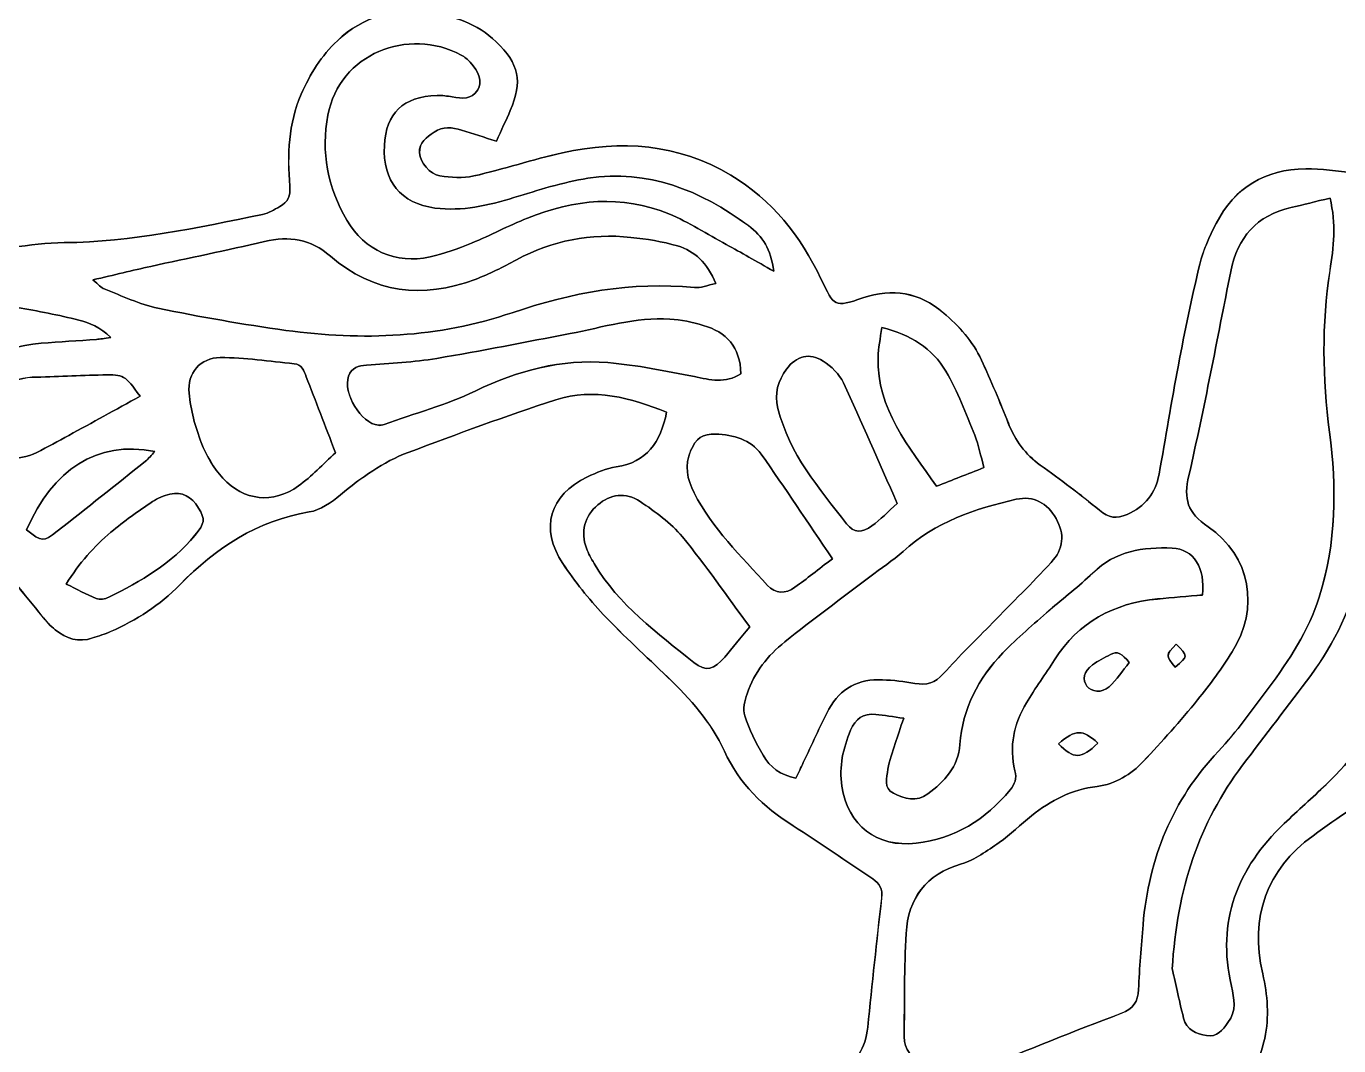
# Model space of a CAD drawing. Extents: x 0 to 300, y 0 to 232.
# Drawn here: x 101.83 to 148.93, y 113.09 to 149.69 of the extents above; entities that cross this region are included whole.
import ezdxf

# ---------------------------------------------------------------- set-up
doc = ezdxf.new("R2010")
doc.units = 0
doc.layers.get('0').update_dxf_attribs({"linetype": 'CONTINUOUS'})

msp = doc.modelspace()

# ---------------------------------------------------------------- linework, layer by layer
at = {"color": 7}
for points in [[(118.700446, 145.562504)], [(118.700446, 145.562504)], [(148.620845, 143.520506)], [(148.620845, 143.520506)], [(128.660319, 140.896715)], [(128.660319, 140.896715)], [(126.579402, 140.455291)], [(126.579402, 140.455291)], [(127.472982, 137.213936)], [(127.472982, 137.213936)], [(105.915459, 136.40721)], [(105.915459, 136.40721)], [(106.445025, 134.419156)], [(106.445025, 134.419156)], [(112.931026, 134.376659)], [(112.931026, 134.376659)], [(136.199872, 133.844661)], [(136.199872, 133.844661)], [(133.087725, 132.561884)], [(133.087725, 132.561884)], [(130.758408, 130.576262)], [(130.758408, 130.576262)], [(103.262479, 129.6668)], [(103.262479, 129.6668)], [(127.792495, 128.129614)], [(127.792495, 128.129614)], [(143.096677, 127.509187)], [(143.096677, 127.509187)], [(141.410107, 126.848124)], [(141.410107, 126.848124)], [(133.3211, 124.845619)], [(133.3211, 124.845619)], [(138.869594, 123.932722)], [(138.869594, 123.932722)], [(129.453023, 122.702601)], [(129.453023, 122.702601)], [(142.95688, 115.849295)], [(142.95688, 115.849295)]]:
    msp.add_lwpolyline(points, close=True, dxfattribs=at)
for points in [[(116.283703, 150.187798), (115.027826, 150.368804), (113.923479, 150.040991), (112.996417, 149.17145)], [(112.996846, 149.171164), (113.923908, 150.040705), (115.028256, 150.368518), (116.284132, 150.187512)], [(118.693006, 149.135821), (118.019208, 149.78558), (117.18272, 150.058161), (116.283703, 150.187798)], [(116.284132, 150.187512), (117.183293, 150.057875), (118.019637, 149.785294), (118.693435, 149.135535)], [(117.442423, 148.65419), (115.52949, 149.681413), (113.074686, 148.698976), (112.653723, 146.499582)], [(112.653866, 146.499582), (113.074829, 148.698976), (115.529776, 149.681413), (117.442567, 148.65419)], [(112.996417, 149.17145), (112.421206, 148.632011), (112.012549, 147.973237), (111.699188, 147.251505)], [(111.699617, 147.251219), (112.012978, 147.972951), (112.421779, 148.631725), (112.996846, 149.171164)], [(119.200536, 146.670714), (119.649401, 147.711245), (119.514899, 148.343261), (118.693006, 149.135821)], [(118.693435, 149.135535), (119.515328, 148.342975), (119.64983, 147.710958), (119.200966, 146.670428)], [(117.760363, 148.397777), (117.6675, 148.496078), (117.560614, 148.590659), (117.442423, 148.65419)], [(117.442567, 148.65419), (117.560757, 148.590802), (117.667643, 148.496221), (117.760506, 148.397777)], [(118.034232, 147.408758), (118.195492, 147.6749), (118.083454, 148.055942), (117.760363, 148.397777)], [(117.760506, 148.397777), (118.083597, 148.055942), (118.195778, 147.6749), (118.034375, 147.408758)], [(111.699188, 147.251505), (111.238161, 146.190084), (111.190656, 145.075435), (111.288957, 143.948909)], [(111.289386, 143.948623), (111.191085, 145.075149), (111.23859, 146.189655), (111.699617, 147.251219)], [(114.681985, 145.40382), (114.742797, 146.582143), (115.344049, 147.159786), (116.573598, 147.206862)], [(116.573741, 147.206862), (115.344192, 147.159786), (114.74294, 146.582143), (114.682128, 145.40382)], [(116.573598, 147.206862), (116.753888, 147.21373), (116.937755, 147.182537), (117.117043, 147.15163)], [(117.117186, 147.15163), (116.937898, 147.182394), (116.754031, 147.21373), (116.573741, 147.206862)], [(117.117043, 147.15163), (117.466605, 147.091248), (117.814593, 147.046318), (118.034232, 147.408758)], [(118.034375, 147.408758), (117.814736, 147.046318), (117.466748, 147.091248), (117.117186, 147.15163)], [(112.653723, 146.499582), (112.401746, 145.183466), (112.649001, 143.896253), (113.337823, 142.726515)], [(113.337966, 142.726515), (112.649144, 143.896253), (112.40189, 145.183466), (112.653866, 146.499582)], [(118.700446, 145.562504), (118.883312, 145.966868), (119.047719, 146.316287), (119.200536, 146.670714)], [(119.200966, 146.670428), (119.047719, 146.316287), (118.883312, 145.966868), (118.700446, 145.562504)], [(116.465138, 145.890317), (116.778928, 146.109669), (117.1169, 146.065026), (117.453727, 145.961574)], [(117.454157, 145.961288), (117.117329, 146.06474), (116.7795, 146.109383), (116.465567, 145.89003)], [(115.941868, 145.143258), (115.923123, 145.52201), (116.200856, 145.705448), (116.465138, 145.890317)], [(116.465567, 145.89003), (116.201285, 145.705162), (115.923553, 145.521724), (115.942297, 145.142972)], [(117.453727, 145.961574), (117.864102, 145.835228), (118.271614, 145.700297), (118.700446, 145.562504)], [(118.700446, 145.562504), (118.271614, 145.700154), (117.864245, 145.835228), (117.454157, 145.961288)], [(127.110399, 144.344402), (125.215494, 145.476365), (123.175786, 145.614874), (121.073691, 145.145547)], [(121.074121, 145.145261), (123.176358, 145.614587), (125.215924, 145.476079), (127.110828, 144.344116)], [(116.497189, 143.164648), (115.271504, 143.325192), (114.616451, 144.134922), (114.681985, 145.40382)], [(114.682128, 145.40382), (114.616594, 144.134922), (115.271504, 143.325192), (116.497332, 143.164648)], [(116.670611, 144.318789), (116.307742, 144.371302), (115.958037, 144.819022), (115.941868, 145.143258)], [(115.942297, 145.142972), (115.958466, 144.818736), (116.308171, 144.371016), (116.67104, 144.318503)], [(121.073691, 145.145547), (120.003685, 144.906735), (118.958433, 144.557459), (117.889285, 144.314783)], [(117.889714, 144.314497), (118.959005, 144.557173), (120.004114, 144.906449), (121.074121, 145.145261)], [(117.889285, 144.314783), (117.501805, 144.226927), (117.070397, 144.261125), (116.670611, 144.318789)], [(116.67104, 144.318503), (117.070826, 144.260696), (117.502091, 144.226498), (117.889714, 144.314497)], [(121.980292, 144.230934), (121.082706, 144.093427), (120.205438, 143.801386), (119.331175, 143.538678)], [(119.331318, 143.538678), (120.205581, 143.801386), (121.082849, 144.093427), (121.980435, 144.230934)], [(127.74356, 142.533919), (126.021791, 143.803818), (124.148636, 144.563039), (121.980292, 144.230934)], [(121.980435, 144.230934), (124.148779, 144.562896), (126.021934, 143.803675), (127.743703, 142.533919)], [(130.351038, 140.620557), (129.619719, 142.164039), (128.594642, 143.457977), (127.110399, 144.344402)], [(127.110828, 144.344116), (128.595215, 143.457547), (129.620292, 142.163753), (130.351467, 140.620271)], [(147.746582, 144.570766), (146.291099, 144.563469), (145.201776, 143.896396), (144.527692, 142.606465)], [(144.528121, 142.606178), (145.202205, 143.89611), (146.291528, 144.563182), (147.747012, 144.57048)], [(149.45347, 144.419952), (148.887274, 144.494501), (148.315497, 144.573628), (147.746582, 144.570766)], [(147.747012, 144.57048), (148.315926, 144.573342), (148.887703, 144.494071), (149.453899, 144.419666)], [(111.288957, 143.948909), (111.319148, 143.603639), (111.221277, 143.370837), (110.929236, 143.216016)], [(110.929665, 143.21573), (111.221706, 143.37055), (111.319578, 143.603353), (111.289386, 143.948623)], [(110.929236, 143.216016), (110.730058, 143.110418), (110.528878, 142.982212), (110.313245, 142.937711)], [(110.313674, 142.937425), (110.529164, 142.982069), (110.730488, 143.110132), (110.929665, 143.21573)], [(119.331175, 143.538678), (118.403111, 143.259658), (117.474904, 143.036728), (116.497189, 143.164648)], [(116.497332, 143.164648), (117.475047, 143.036585), (118.403254, 143.259658), (119.331318, 143.538678)], [(119.816384, 142.803639), (121.48707, 143.476864), (123.193529, 143.655294), (124.894836, 142.950303)], [(124.894979, 142.950303), (123.193672, 143.655294), (121.487356, 143.476864), (119.816527, 142.803639)], [(147.218877, 143.183106), (147.662876, 143.283267), (148.104157, 143.395734), (148.620845, 143.520506)], [(148.620845, 143.520506), (148.104157, 143.395734), (147.662876, 143.283267), (147.21902, 143.183249)], [(148.620845, 143.520506), (148.843775, 142.590725), (148.74805, 141.751089), (148.618413, 140.919895)], [(148.618556, 140.920038), (148.74805, 141.750946), (148.843775, 142.590725), (148.620845, 143.520506)], [(110.313245, 142.937711), (107.961893, 142.451358), (105.620127, 141.948836), (103.193224, 141.92122)], [(103.193654, 141.920934), (105.620556, 141.948693), (107.962465, 142.451072), (110.313674, 142.937425)], [(113.337823, 142.726515), (113.982145, 141.632613), (115.083201, 141.139391), (116.321621, 141.410398)], [(116.321764, 141.410398), (115.083344, 141.139391), (113.982288, 141.632613), (113.337966, 142.726515)], [(117.813735, 141.904765), (118.490251, 142.18264), (119.13815, 142.530485), (119.816384, 142.803639)], [(119.816527, 142.803639), (119.138293, 142.530485), (118.490394, 142.18264), (117.813878, 141.904765)], [(124.894836, 142.950303), (125.609127, 142.654399), (126.269761, 142.228285), (126.951286, 141.854827)], [(126.951429, 141.854827), (126.269904, 142.228285), (125.60927, 142.654399), (124.894979, 142.950303)], [(145.059118, 140.888416), (145.304226, 142.099793), (145.980743, 142.903943), (147.218877, 143.183106)], [(147.21902, 143.183249), (145.981029, 142.904086), (145.304369, 142.099936), (145.059261, 140.888559)], [(123.528496, 142.110524), (122.082742, 142.262912), (120.710393, 142.005641), (119.422608, 141.308806)], [(119.422608, 141.308806), (120.710393, 142.005641), (122.082599, 142.262912), (123.528496, 142.110524)], [(128.660319, 140.896715), (128.552289, 141.688846), (128.261678, 142.151876), (127.74356, 142.533919)], [(127.743703, 142.533919), (128.261678, 142.151876), (128.552289, 141.688846), (128.660319, 140.896715)], [(144.527692, 142.606465), (144.286018, 142.143864), (144.069097, 141.651214), (143.946185, 141.146545)], [(143.946615, 141.146259), (144.069527, 141.650785), (144.286447, 142.143434), (144.528121, 142.606178)], [(103.193224, 141.92122), (101.945361, 141.906911), (100.699786, 141.621166), (99.455214, 141.443308)], [(99.455643, 141.443022), (100.700216, 141.62088), (101.94579, 141.906768), (103.193654, 141.920934)], [(110.380353, 141.960855), (109.024029, 141.643631), (107.657975, 141.368331), (106.297359, 141.06842)], [(106.297359, 141.06842), (107.657832, 141.368331), (109.024029, 141.643631), (110.380353, 141.960855)], [(112.744154, 141.440733), (112.035443, 142.053575), (111.264203, 142.167759), (110.380353, 141.960855)], [(110.380353, 141.960855), (111.264203, 142.167616), (112.035443, 142.053432), (112.744154, 141.440733)], [(116.321621, 141.410398), (116.831155, 141.52172), (117.329814, 141.705873), (117.813735, 141.904765)], [(117.813878, 141.904765), (117.329957, 141.705873), (116.831155, 141.52172), (116.321764, 141.410398)], [(125.203761, 141.8026), (124.661317, 141.961284), (124.092116, 142.051143), (123.528496, 142.110524)], [(123.528496, 142.110524), (124.09226, 142.051143), (124.661317, 141.961284), (125.203761, 141.8026)], [(126.579402, 140.455291), (126.266756, 141.200919), (125.819179, 141.622454), (125.203761, 141.8026)], [(125.203761, 141.8026), (125.819036, 141.622454), (126.266756, 141.200919), (126.579402, 140.455291)], [(126.951286, 141.854827), (127.488578, 141.560497), (128.020147, 141.25615), (128.660319, 140.896715)], [(128.660319, 140.896715), (128.020147, 141.25615), (127.488578, 141.560497), (126.951429, 141.854827)], [(117.939365, 140.6031), (116.055336, 139.896392), (114.29522, 140.09929), (112.744154, 141.440733)], [(112.744154, 141.440733), (114.29522, 140.09929), (116.055336, 139.896392), (117.939365, 140.6031)], [(106.297359, 141.06842), (105.642592, 140.924188), (104.991116, 140.764503), (104.218731, 140.583783)], [(104.218731, 140.583783), (104.991116, 140.764503), (105.642592, 140.924188), (106.297359, 141.06842)], [(119.422608, 141.308806), (118.941405, 141.048531), (118.45033, 140.794837), (117.939365, 140.6031)], [(117.939365, 140.6031), (118.45033, 140.794837), (118.941405, 141.048531), (119.422608, 141.308806)], [(143.946185, 141.146545), (143.654288, 139.947761), (143.407462, 138.7371), (143.175661, 137.524865)], [(143.17609, 137.524578), (143.407891, 138.736813), (143.654717, 139.947474), (143.946615, 141.146259)], [(143.554126, 133.566929), (144.114456, 135.993831), (144.564895, 138.446203), (145.059118, 140.888416)], [(145.059261, 140.888559), (144.565181, 138.446346), (144.114599, 135.993974), (143.55427, 133.567072)], [(148.618413, 140.919895), (148.316642, 138.982923), (148.347406, 137.06255), (148.601099, 135.112986)], [(148.601242, 135.113129), (148.347692, 137.062693), (148.316785, 138.983067), (148.618556, 140.920038)], [(104.218731, 140.583783), (104.430643, 140.413367), (104.518069, 140.302188), (104.63168, 140.258689)], [(104.63168, 140.258689), (104.518212, 140.302188), (104.430786, 140.413367), (104.218731, 140.583783)], [(119.270792, 139.40732), (121.391488, 140.125332), (123.552535, 140.536422), (125.805872, 140.30834)], [(125.805872, 140.30834), (123.552535, 140.536422), (121.391345, 140.125332), (119.270792, 139.40732)], [(125.805872, 140.30834), (126.029947, 140.28559), (126.267185, 140.392333), (126.579402, 140.455291)], [(126.579402, 140.455291), (126.267329, 140.392333), (126.029947, 140.28559), (125.805872, 140.30834)], [(131.857031, 139.937888), (130.829665, 139.592761), (130.830237, 139.608787), (130.351038, 140.620557)], [(130.351467, 140.620271), (130.83081, 139.608501), (130.830094, 139.592475), (131.857461, 139.937601)], [(104.63168, 140.258689), (105.268132, 140.014439), (105.894139, 139.705657), (106.554773, 139.569152)], [(106.554773, 139.569152), (105.894139, 139.705657), (105.268132, 140.014439), (104.63168, 140.258689)], [(134.741527, 139.404029), (133.877566, 140.139211), (132.925321, 140.296893), (131.857031, 139.937888)], [(131.857461, 139.937601), (132.92575, 140.296464), (133.877995, 140.138925), (134.741956, 139.403743)], [(101.505654, 139.594335), (102.247847, 139.464269), (102.990184, 139.325045), (103.720501, 139.141464)], [(103.72093, 139.141178), (102.990756, 139.324759), (102.248276, 139.46384), (101.506083, 139.594049)], [(106.554773, 139.569152), (108.074645, 139.255075), (109.60668, 138.985928), (111.144153, 138.77373)], [(111.144153, 138.77373), (109.60668, 138.985785), (108.074645, 139.254932), (106.554773, 139.569152)], [(103.720501, 139.141464), (104.098681, 139.046311), (104.476002, 138.889058), (104.869921, 138.515314)], [(104.87035, 138.515028), (104.476431, 138.888915), (104.098967, 139.046168), (103.72093, 139.141178)], [(111.144153, 138.77373), (113.893288, 138.394263), (116.615665, 138.508303), (119.270792, 139.40732)], [(119.270792, 139.40732), (116.615665, 138.508303), (113.893288, 138.394263), (111.144153, 138.77373)], [(124.9256, 139.177665), (123.698483, 139.259082), (122.53175, 138.881904), (121.345271, 138.656685)], [(121.345414, 138.656828), (122.531893, 138.881904), (123.698627, 139.259225), (124.925743, 139.177808)], [(126.127819, 138.95173), (125.737906, 139.066057), (125.330107, 139.150765), (124.9256, 139.177665)], [(124.925743, 139.177808), (125.33025, 139.150908), (125.738049, 139.0662), (126.127962, 138.951874)], [(136.109012, 137.707587), (135.798226, 138.382959), (135.307008, 138.92297), (134.741527, 139.404029)], [(134.741956, 139.403743), (135.307294, 138.922684), (135.798655, 138.382672), (136.109441, 137.707301)], [(104.869921, 138.515314), (104.606354, 138.481117), (104.480867, 138.458652), (104.354377, 138.449494)], [(104.354807, 138.449208), (104.481296, 138.458509), (104.606783, 138.480973), (104.87035, 138.515028)], [(121.345271, 138.656685), (119.753282, 138.354627), (118.164585, 138.031393), (116.5663, 137.766396)], [(116.566443, 137.766539), (118.164728, 138.031536), (119.753282, 138.354627), (121.345414, 138.656828)], [(127.472982, 137.213936), (127.458244, 138.185498), (126.951858, 138.70977), (126.127819, 138.95173)], [(126.127962, 138.951874), (126.951858, 138.70977), (127.458244, 138.185498), (127.472982, 137.213936)], [(132.397615, 137.806746), (132.4062, 138.140569), (132.481464, 138.472531), (132.535694, 138.876896)], [(132.535694, 138.876753), (132.481607, 138.472388), (132.4062, 138.140426), (132.397615, 137.806603)], [(132.535694, 138.876896), (133.563204, 138.624061), (134.349611, 138.130696), (134.836251, 137.302793)], [(134.836251, 137.30265), (134.349611, 138.130553), (133.563204, 138.623918), (132.535694, 138.876753)], [(102.368327, 138.309412), (100.726544, 138.183209), (99.572974, 137.410681), (99.023233, 135.810393)], [(99.023663, 135.810107), (99.573404, 137.410538), (100.726973, 138.182923), (102.368756, 138.309126)], [(104.354377, 138.449494), (103.692456, 138.401274), (103.029962, 138.360351), (102.368327, 138.309412)], [(102.368756, 138.309126), (103.030391, 138.359922), (103.692885, 138.400845), (104.354807, 138.449208)], [(108.793802, 137.794584), (108.073787, 137.792867), (107.601456, 137.240121), (107.67257, 136.520535)], [(107.67257, 136.520535), (107.601456, 137.240121), (108.073787, 137.79301), (108.793802, 137.794584)], [(111.441774, 137.576948), (110.559212, 137.657077), (109.676221, 137.79673), (108.793802, 137.794584)], [(108.793802, 137.794584), (109.676221, 137.79673), (110.559212, 137.657077), (111.441774, 137.576948)], [(111.876044, 137.106621), (111.793912, 137.317245), (111.725373, 137.551193), (111.441774, 137.576948)], [(111.441774, 137.576948), (111.725373, 137.551193), (111.793912, 137.317245), (111.876044, 137.106621)], [(116.5663, 137.766396), (115.735393, 137.628603), (114.887887, 137.584961), (114.046105, 137.522003)], [(114.046248, 137.522146), (114.88803, 137.585104), (115.735536, 137.628746), (116.566443, 137.766539)], [(117.942656, 136.595084), (119.463388, 137.32998), (121.02962, 137.75037), (122.7046, 137.613579)], [(122.704743, 137.613722), (121.029764, 137.750513), (119.463531, 137.330123), (117.9428, 136.595227)], [(122.7046, 137.613579), (123.745416, 137.528585), (124.777934, 137.310949), (125.806015, 137.111199)], [(125.806158, 137.111342), (124.778077, 137.311092), (123.745559, 137.528728), (122.704743, 137.613722)], [(130.429879, 137.671672), (129.94281, 137.985033), (129.455598, 137.848242), (129.115909, 137.384353)], [(129.115909, 137.384353), (129.455598, 137.848242), (129.94281, 137.985033), (130.429879, 137.671672)], [(131.154902, 136.888842), (131.009239, 137.198339), (130.721777, 137.483799), (130.429879, 137.671672)], [(130.429879, 137.671672), (130.72192, 137.483799), (131.009239, 137.198196), (131.154902, 136.888842)], [(134.495417, 133.178017), (133.513838, 134.607602), (132.349108, 135.922001), (132.397615, 137.806746)], [(132.397615, 137.806603), (132.349108, 135.921858), (133.513838, 134.607602), (134.495417, 133.177874)], [(137.074421, 135.437651), (136.775226, 136.203168), (136.452564, 136.960815), (136.109012, 137.707587)], [(136.109441, 137.707301), (136.452993, 136.960528), (136.775655, 136.202882), (137.07485, 135.437365)], [(100.85246, 136.6144), (101.198302, 136.881831), (101.579916, 137.076429), (102.039512, 137.087304)], [(102.039512, 137.087161), (101.579916, 137.076286), (101.198302, 136.881544), (100.85246, 136.614257)], [(102.039512, 137.087304), (102.884013, 137.107336), (103.727941, 137.157703), (104.572585, 137.173299)], [(104.572585, 137.173156), (103.728085, 137.157703), (102.884156, 137.107193), (102.039512, 137.087161)], [(105.915459, 136.40721), (105.351552, 137.174587), (105.351266, 137.187465), (104.572585, 137.173156)], [(104.572585, 137.173299), (105.351266, 137.187322), (105.351409, 137.174587), (105.915459, 136.40721)], [(112.931026, 134.376659), (112.549126, 135.366251), (112.215018, 136.237366), (111.876044, 137.106621)], [(111.876044, 137.106621), (112.215018, 136.237366), (112.549126, 135.366251), (112.931026, 134.376659)], [(113.400066, 137.128799), (113.180856, 136.526688), (113.840059, 135.429495), (114.470359, 135.36439)], [(114.470502, 135.364533), (113.840202, 135.429638), (113.181, 136.526974), (113.400209, 137.128942)], [(114.046105, 137.522003), (113.747196, 137.499681), (113.513391, 137.440157), (113.400066, 137.128799)], [(113.400209, 137.128942), (113.513534, 137.440157), (113.747339, 137.499824), (114.046248, 137.522146)], [(125.806015, 137.111199), (126.371925, 137.001451), (126.918232, 136.852784), (127.472982, 137.213936)], [(127.472982, 137.213936), (126.918232, 136.852927), (126.371925, 137.001451), (125.806158, 137.111342)], [(129.115909, 137.384353), (128.806698, 136.962246), (128.674056, 136.517101), (128.807842, 135.97294)], [(128.807842, 135.97294), (128.674056, 136.517244), (128.806698, 136.962389), (129.115909, 137.384353)], [(134.836251, 137.302793), (135.259216, 136.583207), (135.550399, 135.783207), (135.868625, 135.0061)], [(135.868625, 135.005957), (135.550399, 135.783207), (135.259216, 136.583064), (134.836251, 137.30265)], [(143.175661, 137.524865), (142.926689, 136.222198), (142.725079, 134.910518), (142.483691, 133.606278)], [(142.48412, 133.605991), (142.725508, 134.910232), (142.927118, 136.221912), (143.17609, 137.524578)], [(120.834306, 136.276715), (122.206942, 136.718568), (123.528639, 136.355126), (124.812275, 135.831141)], [(124.812704, 135.830855), (123.528925, 136.354983), (122.207371, 136.718425), (120.834736, 136.276428)], [(133.087725, 132.561884), (132.423657, 134.061867), (131.814821, 135.487445), (131.154902, 136.888842)], [(131.154902, 136.888842), (131.814821, 135.487445), (132.4238, 134.061867), (133.087725, 132.561884)], [(103.357632, 135.003524), (104.195264, 135.46126), (105.031466, 135.922001), (105.915459, 136.40721)], [(105.915459, 136.40721), (105.031466, 135.922001), (104.195407, 135.46126), (103.357632, 135.003667)], [(107.67257, 136.520535), (107.732238, 135.917279), (107.893354, 135.308729), (108.11099, 134.741389)], [(108.11099, 134.741389), (107.893354, 135.308586), (107.732238, 135.917279), (107.67257, 136.520535)], [(114.669822, 135.397014), (115.764726, 135.787786), (116.90184, 136.092132), (117.942656, 136.595084)], [(117.9428, 136.595227), (116.901983, 136.092275), (115.764869, 135.787929), (114.669965, 135.397157)], [(115.538934, 134.390109), (117.293327, 135.048311), (119.051296, 135.702792), (120.834306, 136.276715)], [(120.834736, 136.276428), (119.051726, 135.702506), (117.293756, 135.048025), (115.539363, 134.389823)], [(124.812275, 135.831141), (124.589058, 134.755411), (124.100702, 134.040261), (123.001506, 133.869558)], [(123.001935, 133.869272), (124.101131, 134.039975), (124.589488, 134.755125), (124.812704, 135.830855)], [(128.807842, 135.97294), (129.209345, 134.338026), (130.276776, 133.106188), (131.271089, 131.833427)], [(131.271089, 131.833427), (130.276633, 133.106188), (129.209345, 134.337883), (128.807842, 135.97294)], [(114.470359, 135.36439), (114.53532, 135.357665), (114.60715, 135.374693), (114.669822, 135.397014)], [(114.669965, 135.397157), (114.607293, 135.374836), (114.535463, 135.357808), (114.470502, 135.364533)], [(138.222124, 133.936952), (137.682542, 134.326149), (137.315523, 134.820659), (137.074421, 135.437651)], [(137.07485, 135.437365), (137.316095, 134.820373), (137.683114, 134.325863), (138.222553, 133.936666)], [(106.445025, 134.419156), (104.345077, 134.847845), (102.793868, 133.758665), (101.840621, 131.617937)], [(101.840621, 131.617937), (102.793868, 133.758522), (104.345077, 134.847702), (106.445025, 134.419156)], [(103.357632, 135.003667), (102.977163, 134.795905), (102.598697, 134.58342), (102.210072, 134.39197)], [(102.210072, 134.391826), (102.598697, 134.583277), (102.977163, 134.795762), (103.357632, 135.003524)], [(108.11099, 134.741389), (108.286271, 134.284654), (108.556134, 133.834359), (108.884376, 133.471919)], [(108.884376, 133.471919), (108.556277, 133.834216), (108.286271, 134.284511), (108.11099, 134.741389)], [(126.57053, 135.050314), (126.105783, 135.068772), (125.86139, 134.889341), (125.674089, 134.45736)], [(125.674232, 134.457217), (125.861533, 134.889341), (126.105926, 135.068629), (126.570674, 135.050171)], [(128.207019, 134.323431), (127.822401, 134.867448), (127.208413, 135.024844), (126.57053, 135.050314)], [(126.570674, 135.050171), (127.208556, 135.024701), (127.822687, 134.867448), (128.207162, 134.323288)], [(135.868625, 135.0061), (136.012428, 134.654821), (136.08068, 134.272492), (136.199872, 133.844661)], [(136.199872, 133.844661), (136.08068, 134.272492), (136.012428, 134.654821), (135.868625, 135.005957)], [(148.601099, 135.112986), (148.858084, 133.138812), (148.847782, 131.141314), (148.23451, 129.200622)], [(148.234653, 129.200765), (148.847782, 131.141457), (148.858084, 133.138812), (148.601242, 135.113129)], [(102.210072, 134.39197), (101.502506, 134.043123), (100.859329, 134.167323), (100.500609, 134.705474)], [(100.500609, 134.705331), (100.859329, 134.16718), (101.502363, 134.043123), (102.210072, 134.391826)], [(106.110344, 134.078036), (106.224814, 134.169469), (106.317534, 134.287945), (106.445025, 134.419156)], [(106.445025, 134.419156), (106.317534, 134.287945), (106.224814, 134.169469), (106.110344, 134.078036)], [(111.598169, 133.18832), (112.072789, 133.529869), (112.478155, 133.967573), (112.931026, 134.376659)], [(112.931026, 134.376659), (112.478012, 133.967573), (112.072646, 133.529869), (111.598169, 133.18832)], [(113.106165, 132.867518), (113.85308, 133.485369), (114.633049, 134.05042), (115.538934, 134.390109)], [(115.539363, 134.389823), (114.633478, 134.049991), (113.85351, 133.485083), (113.106594, 132.867232)], [(125.674089, 134.45736), (125.44472, 133.928224), (125.547743, 133.427991), (125.796429, 132.939777)], [(125.796572, 132.939634), (125.547743, 133.427848), (125.444863, 133.928224), (125.674232, 134.457217)], [(130.758408, 130.576262), (129.878993, 131.873348), (129.062967, 133.112484), (128.207019, 134.323431)], [(128.207162, 134.323288), (129.062967, 133.112484), (129.878993, 131.873491), (130.758408, 130.576262)], [(102.943108, 131.56385), (104.004386, 132.394758), (105.057222, 133.23654), (106.110344, 134.078036)], [(106.110344, 134.078036), (105.057365, 133.236683), (104.004529, 132.394758), (102.943108, 131.56385)], [(123.001506, 133.869558), (122.646792, 133.81447), (122.294655, 133.672241), (121.968559, 133.513557)], [(121.968988, 133.513271), (122.295084, 133.671812), (122.647079, 133.814183), (123.001935, 133.869272)], [(134.495417, 133.177874), (135.086796, 133.40939), (135.592753, 133.607279), (136.199872, 133.844661)], [(136.199872, 133.844661), (135.592753, 133.607279), (135.086796, 133.40939), (134.495417, 133.178017)], [(140.343678, 132.314629), (139.661009, 132.885118), (138.943999, 133.416115), (138.222124, 133.936952)], [(138.222553, 133.936666), (138.944428, 133.415828), (139.661581, 132.884689), (140.344107, 132.314343)], [(108.884376, 133.471919), (109.63401, 132.644445), (110.69586, 132.538704), (111.598169, 133.18832)], [(111.598169, 133.18832), (110.69586, 132.538704), (109.633867, 132.644588), (108.884376, 133.471919)], [(121.968559, 133.513557), (120.598499, 132.8472), (120.251512, 131.670737), (121.089574, 130.398977)], [(121.090003, 130.398691), (120.251798, 131.67045), (120.598928, 132.846914), (121.968988, 133.513271)], [(142.483691, 133.606278), (142.359348, 132.933052), (141.972583, 132.45185), (141.337705, 132.164244)], [(141.338134, 132.163958), (141.973013, 132.451564), (142.359777, 132.932909), (142.48412, 133.605991)], [(144.250818, 131.720102), (143.497607, 132.232783), (143.356237, 132.709836), (143.554126, 133.566929)], [(143.55427, 133.567072), (143.35638, 132.709979), (143.49775, 132.233069), (144.250961, 131.720245)], [(106.983891, 132.887121), (106.76597, 132.836611), (106.542324, 132.749757), (106.358743, 132.624413)], [(106.358886, 132.624413), (106.542467, 132.749614), (106.766113, 132.836611), (106.984035, 132.887121)], [(108.011973, 132.394186), (107.758423, 132.815721), (107.427176, 132.990001), (106.983891, 132.887121)], [(106.984035, 132.887121), (107.427176, 132.989858), (107.758423, 132.815721), (108.012116, 132.394186)], [(111.987509, 132.253102), (112.385578, 132.318922), (112.781357, 132.598943), (113.106165, 132.867518)], [(113.106594, 132.867232), (112.781786, 132.598657), (112.386007, 132.318636), (111.987938, 132.252815)], [(123.860601, 132.631424), (123.342339, 132.981416), (122.786445, 132.889124), (122.337438, 132.506652)], [(122.337438, 132.506652), (122.786302, 132.889124), (123.342196, 132.981273), (123.860601, 132.631424)], [(125.796429, 132.939777), (126.45048, 131.655999), (127.483856, 130.669269), (128.429377, 129.617292)], [(128.42952, 129.617149), (127.483999, 130.669269), (126.450623, 131.655856), (125.796572, 132.939634)], [(138.79018, 132.014575), (138.477678, 132.570898), (137.982596, 132.849632), (137.357734, 132.70769)], [(137.357734, 132.70769), (137.982596, 132.849632), (138.477678, 132.570898), (138.79018, 132.014575)], [(106.358743, 132.624413), (105.849782, 132.277283), (105.336957, 131.928866), (104.869062, 131.530082)], [(104.869205, 131.530082), (105.337101, 131.929009), (105.849925, 132.277426), (106.358886, 132.624413)], [(107.885627, 131.416184), (108.244347, 131.852744), (108.256366, 131.987675), (108.011973, 132.394186)], [(108.012116, 132.394186), (108.256509, 131.987675), (108.24449, 131.8526), (107.88577, 131.416184)], [(122.337438, 132.506652), (121.874837, 132.112447), (121.715151, 131.528508), (121.93107, 130.954442)], [(121.93107, 130.954442), (121.715151, 131.528508), (121.874694, 132.112447), (122.337438, 132.506652)], [(125.375466, 131.36038), (124.961658, 131.861186), (124.405478, 132.263404), (123.860601, 132.631424)], [(123.860601, 132.631424), (124.405621, 132.263404), (124.961801, 131.861329), (125.375466, 131.36038)], [(132.180981, 131.751152), (132.489906, 131.976085), (132.755333, 132.260399), (133.087725, 132.561884)], [(133.087725, 132.561884), (132.755333, 132.260399), (132.489906, 131.976085), (132.180981, 131.751152)], [(137.357734, 132.70769), (135.87721, 132.371149), (134.455066, 131.896099), (133.296918, 130.838398)], [(133.296918, 130.838398), (134.455066, 131.896099), (135.877353, 132.371149), (137.357734, 132.70769)], [(107.342325, 129.640901), (108.632543, 130.958162), (110.111635, 131.942459), (111.987509, 132.253102)], [(111.987938, 132.252815), (110.112065, 131.942173), (108.632972, 130.957876), (107.342754, 129.640615)], [(138.608459, 130.437182), (139.064765, 130.93026), (139.100536, 131.461972), (138.79018, 132.014575)], [(138.79018, 132.014575), (139.100679, 131.461829), (139.064908, 130.93026), (138.608459, 130.437182)], [(141.337705, 132.164244), (140.960384, 131.993398), (140.673351, 132.039043), (140.343678, 132.314629)], [(140.344107, 132.314343), (140.673924, 132.038757), (140.960957, 131.992969), (141.338134, 132.163958)], [(101.840621, 131.617937), (102.401094, 131.17079), (102.426563, 131.159343), (102.943108, 131.56385)], [(102.943108, 131.56385), (102.426563, 131.159486), (102.401094, 131.17079), (101.840621, 131.617937)], [(104.869062, 131.530082), (104.262515, 131.012965), (103.730517, 130.419153), (103.262479, 129.6668)], [(103.262479, 129.6668), (103.730517, 130.419153), (104.262515, 131.012965), (104.869205, 131.530082)], [(131.271089, 131.833427), (131.536945, 131.493165), (131.825552, 131.492307), (132.180981, 131.751152)], [(132.180981, 131.751152), (131.825552, 131.492307), (131.536945, 131.493165), (131.271089, 131.833427)], [(145.112203, 127.23446), (146.092351, 128.789532), (145.775985, 130.681861), (144.250818, 131.720102)], [(144.250961, 131.720245), (145.775985, 130.682004), (146.092351, 128.789675), (145.112346, 127.234603)], [(104.790507, 129.189175), (105.94236, 129.762382), (107.051429, 130.40098), (107.885627, 131.416184)], [(107.88577, 131.416184), (107.051572, 130.40098), (105.942503, 129.762382), (104.79065, 129.189175)], [(121.93107, 130.954442), (122.0029, 130.763277), (122.105207, 130.581557), (122.209661, 130.404844)], [(122.209661, 130.404844), (122.105207, 130.581413), (122.0029, 130.763134), (121.93107, 130.954442)], [(127.792495, 128.129614), (126.967311, 129.244549), (126.217677, 130.340741), (125.375466, 131.36038)], [(125.375466, 131.36038), (126.217534, 130.340598), (126.967311, 129.244549), (127.792495, 128.129614)], [(140.104866, 130.062865), (140.912307, 130.859003), (141.917352, 130.998942), (142.957739, 130.956445)], [(142.957882, 130.956159), (141.917495, 130.998513), (140.91245, 130.858717), (140.105009, 130.062579)], [(142.957739, 130.956445), (143.732127, 130.924966), (144.141786, 130.241438), (144.046203, 129.272881)], [(144.046347, 129.272595), (144.141929, 130.241152), (143.73227, 130.92468), (142.957882, 130.956159)], [(100.511913, 130.872167), (101.122323, 130.073168), (101.759634, 129.29463), (102.394368, 128.514375)], [(102.394798, 128.514089), (101.75992, 129.294201), (101.122609, 130.072881), (100.512342, 130.871881)], [(129.417251, 129.552473), (129.841505, 129.858394), (130.249876, 130.186207), (130.758408, 130.576262)], [(130.758408, 130.576262), (130.250019, 130.186207), (129.841648, 129.858251), (129.417394, 129.55233)], [(133.296918, 130.838398), (132.927753, 130.501285), (132.499779, 130.22899), (132.10028, 129.925072)], [(132.10028, 129.925072), (132.499779, 130.229133), (132.927896, 130.501285), (133.296918, 130.838398)], [(121.089574, 130.398977), (121.515545, 129.752795), (122.00848, 129.140096), (122.539191, 128.576332)], [(122.53962, 128.576046), (122.008909, 129.13981), (121.515831, 129.752509), (121.090003, 130.398691)], [(122.209661, 130.404844), (123.094083, 128.909153), (124.476878, 127.907542), (125.79142, 126.847695)], [(125.79142, 126.847695), (124.476878, 127.907685), (123.09394, 128.909153), (122.209661, 130.404844)], [(136.507366, 128.272844), (137.209352, 128.992859), (137.925647, 129.699567), (138.608459, 130.437182)], [(138.608459, 130.437182), (137.92579, 129.699424), (137.209352, 128.992716), (136.507366, 128.272844)], [(138.54593, 128.722424), (139.0599, 129.176011), (139.618083, 129.582808), (140.104866, 130.062865)], [(140.105009, 130.062579), (139.618369, 129.582522), (139.060043, 129.175868), (138.546073, 128.722138)], [(149.710312, 130.284794), (149.420131, 128.846338), (148.794839, 127.558123), (147.925585, 126.387241)], [(147.925585, 126.386954), (148.794696, 127.557837), (149.419988, 128.846052), (149.710312, 130.284507)], [(103.262479, 129.6668), (103.647956, 129.477352), (103.982351, 129.289622), (104.335919, 129.151543)], [(104.336062, 129.151543), (103.982351, 129.289622), (103.647956, 129.477352), (103.262479, 129.6668)], [(104.85876, 127.958768), (105.785679, 128.371574), (106.623741, 128.907007), (107.342325, 129.640901)], [(107.342754, 129.640615), (106.62417, 128.906721), (105.785965, 128.371288), (104.859189, 127.958481)], [(128.429377, 129.617292), (128.711259, 129.303644), (129.081425, 129.310226), (129.417251, 129.552473)], [(129.417394, 129.55233), (129.081425, 129.310083), (128.711259, 129.303501), (128.42952, 129.617149)], [(132.10028, 129.925072), (131.082643, 129.150541), (130.050412, 128.394039), (129.054239, 127.592607)], [(129.054239, 127.592607), (130.050412, 128.394039), (131.082643, 129.150541), (132.10028, 129.925072)], [(104.335919, 129.151543), (104.464841, 129.101176), (104.661586, 129.125072), (104.790507, 129.189175)], [(104.79065, 129.189175), (104.661729, 129.125072), (104.464984, 129.101176), (104.336062, 129.151543)], [(142.427601, 129.129364), (140.857648, 128.976118), (139.593043, 128.30833), (138.735378, 126.945138)], [(138.735521, 126.944851), (139.593186, 128.308044), (140.857791, 128.975832), (142.427744, 129.129078)], [(144.046203, 129.272881), (143.511486, 129.225662), (142.969186, 129.182163), (142.427601, 129.129364)], [(142.427744, 129.129078), (142.969186, 129.181877), (143.511486, 129.225376), (144.046347, 129.272595)], [(148.23451, 129.200622), (147.849319, 127.981375), (147.15692, 126.932546), (146.403995, 125.922064)], [(146.404138, 125.922207), (147.157063, 126.932689), (147.849462, 127.981518), (148.234653, 129.200765)], [(136.87925, 127.195397), (137.403092, 127.735265), (137.981022, 128.223765), (138.54593, 128.722424)], [(138.546073, 128.722138), (137.981165, 128.223479), (137.403236, 127.734979), (136.879393, 127.195111)], [(148.479761, 122.469369), (150.337606, 124.244795), (151.405609, 126.414141), (151.382, 128.987136)], [(151.382, 128.986849), (151.405609, 126.413998), (150.337606, 124.244509), (148.479761, 122.469083)], [(102.394368, 128.514375), (102.537885, 128.337949), (102.695424, 128.16696), (102.870849, 128.023014)], [(102.871278, 128.022728), (102.695853, 128.166673), (102.538457, 128.337663), (102.394798, 128.514089)], [(122.539191, 128.576332), (123.275375, 127.793931), (124.075089, 127.071197), (124.848332, 126.32371)], [(124.848762, 126.323424), (124.075661, 127.070911), (123.275804, 127.793645), (122.53962, 128.576046)], [(126.897771, 127.0463), (127.176934, 127.376546), (127.449086, 127.713087), (127.792495, 128.129614)], [(127.792495, 128.129614), (127.449229, 127.71323), (127.177077, 127.376689), (126.897771, 127.0463)], [(134.744818, 126.449197), (135.307437, 127.079353), (135.917132, 127.667442), (136.507366, 128.272844)], [(136.507366, 128.272844), (135.917132, 127.667585), (135.307437, 127.079353), (134.744818, 126.449197)], [(102.870849, 128.023014), (103.26391, 127.700066), (103.706621, 127.556406), (104.212864, 127.731688)], [(104.213293, 127.731402), (103.706908, 127.555977), (103.264339, 127.699637), (102.871278, 128.022728)], [(104.212864, 127.731688), (104.42864, 127.80638), (104.650997, 127.86619), (104.85876, 127.958768)], [(104.859189, 127.958481), (104.651426, 127.865904), (104.429069, 127.806237), (104.213293, 127.731402)], [(129.054239, 127.592607), (128.443399, 127.101246), (127.954899, 126.4864), (127.698058, 125.73047)], [(127.698058, 125.73047), (127.954756, 126.4864), (128.443256, 127.101246), (129.054239, 127.592607)], [(135.335768, 123.911688), (135.432495, 125.196325), (135.994542, 126.283788), (136.87925, 127.195397)], [(136.879393, 127.195111), (135.994828, 126.283502), (135.432638, 125.196039), (135.335911, 123.911402)], [(141.410107, 126.848124), (141.165571, 127.163632), (140.990003, 127.28082), (140.736596, 127.136588)], [(140.736739, 127.136588), (140.990003, 127.28082), (141.165571, 127.163632), (141.410107, 126.848124)], [(143.062622, 126.677564), (142.717925, 127.105109), (142.717925, 127.105109), (143.096677, 127.509187)], [(143.096677, 127.509187), (142.718068, 127.105109), (142.718068, 127.105109), (143.062622, 126.677564)], [(143.062622, 126.677564), (143.527369, 127.078495), (143.527369, 127.078495), (143.096677, 127.509187)], [(143.096677, 127.509187), (143.527512, 127.078495), (143.527512, 127.078495), (143.062622, 126.677564)], [(143.868632, 125.510545), (144.317497, 126.057424), (144.735025, 126.635926), (145.112203, 127.23446)], [(145.112346, 127.234603), (144.735025, 126.636069), (144.317497, 126.057568), (143.868775, 125.510688)], [(125.79142, 126.847695), (126.228552, 126.495271), (126.518161, 126.597293), (126.897771, 127.0463)], [(126.897771, 127.0463), (126.518161, 126.597293), (126.228552, 126.495128), (125.79142, 126.847695)], [(138.735378, 126.945138), (138.407136, 126.423585), (138.036683, 125.92793), (137.721748, 125.398794)], [(137.721891, 125.398508), (138.036826, 125.927644), (138.407279, 126.423298), (138.735521, 126.944851)], [(140.091559, 126.764418), (139.785209, 126.531759), (139.722393, 126.227841), (139.893383, 126.002622)], [(139.893526, 126.002622), (139.722537, 126.227841), (139.785352, 126.531616), (140.091702, 126.764418)], [(140.736596, 127.136588), (140.520677, 127.013676), (140.287588, 126.913372), (140.091559, 126.764418)], [(140.091702, 126.764418), (140.287731, 126.913515), (140.52082, 127.013676), (140.736739, 127.136588)], [(140.691094, 125.973718), (140.965535, 126.224407), (141.171152, 126.550503), (141.410107, 126.848124)], [(141.410107, 126.848124), (141.171152, 126.550503), (140.965678, 126.224407), (140.691237, 125.973718)], [(124.848332, 126.32371), (125.658922, 125.540021), (126.414995, 124.706824), (126.885609, 123.670872)], [(126.886038, 123.670586), (126.415281, 124.706538), (125.659208, 125.539735), (124.848762, 126.323424)], [(130.635639, 125.169711), (131.040146, 125.926643), (131.705073, 126.274917), (132.560448, 126.229558)], [(132.560448, 126.229558), (131.70493, 126.274917), (131.040146, 125.926643), (130.635639, 125.169711)], [(133.716307, 126.100494), (134.135123, 126.024657), (134.447912, 126.116663), (134.744818, 126.449197)], [(134.744818, 126.449197), (134.447912, 126.116663), (134.135123, 126.024657), (133.716307, 126.100494)], [(147.925585, 126.387241), (147.121148, 125.303784), (146.290527, 124.239787), (145.480224, 123.160766)], [(145.480224, 123.16048), (146.290527, 124.239644), (147.121148, 125.303498), (147.925585, 126.386954)], [(132.560448, 126.229558), (132.947213, 126.209097), (133.335552, 126.169462), (133.716307, 126.100494)], [(133.716307, 126.100494), (133.335409, 126.169462), (132.947213, 126.209097), (132.560448, 126.229558)], [(139.893383, 126.002622), (140.051351, 125.794716), (140.43783, 125.742203), (140.691094, 125.973718)], [(140.691237, 125.973718), (140.43783, 125.742203), (140.051351, 125.794859), (139.893526, 126.002622)], [(146.403995, 125.922064), (145.830501, 125.152398), (145.269313, 124.363701), (144.613974, 123.666866)], [(144.614117, 123.667009), (145.269456, 124.363987), (145.830644, 125.152541), (146.404138, 125.922207)], [(127.698058, 125.73047), (127.614066, 125.4825), (127.541091, 125.172001), (127.617214, 124.940772)], [(127.617214, 124.940772), (127.541091, 125.172001), (127.614066, 125.4825), (127.698058, 125.73047)], [(137.721748, 125.398794), (137.273455, 124.645726), (137.09431, 123.829127), (137.312518, 122.962448)], [(137.312661, 122.962161), (137.094453, 123.828984), (137.273599, 124.645583), (137.721891, 125.398508)], [(141.919069, 123.298989), (142.592866, 124.013996), (143.245344, 124.751181), (143.868632, 125.510545)], [(143.868775, 125.510688), (143.245487, 124.751467), (142.59301, 124.014139), (141.919212, 123.299132)], [(127.617214, 124.940772), (127.779618, 124.446835), (128.007699, 123.965203), (128.274842, 123.517912)], [(128.274842, 123.517912), (128.007699, 123.96506), (127.779618, 124.446835), (127.617214, 124.940772)], [(129.717019, 123.256063), (130.021222, 123.894947), (130.302389, 124.54628), (130.635639, 125.169711)], [(130.635639, 125.169711), (130.302389, 124.54628), (130.021365, 123.894947), (129.717019, 123.256063)], [(131.41203, 124.415212), (131.584021, 124.837177), (131.874631, 125.026624), (132.315197, 124.984986)], [(132.31534, 124.984699), (131.874774, 125.026338), (131.584307, 124.83689), (131.412173, 124.414926)], [(132.315197, 124.984986), (132.627413, 124.955367), (132.936911, 124.899849), (133.3211, 124.845619)], [(133.3211, 124.845619), (132.936911, 124.899849), (132.627413, 124.955223), (132.31534, 124.984699)], [(133.3211, 124.845619), (133.200048, 124.494053), (133.098456, 124.219469), (133.011173, 123.940306)], [(133.011316, 123.94002), (133.098456, 124.219469), (133.200048, 124.494053), (133.3211, 124.845619)], [(131.101531, 122.41242), (130.991783, 123.119987), (131.14832, 123.768601), (131.41203, 124.415212)], [(131.412173, 124.414926), (131.148463, 123.768315), (130.991783, 123.119844), (131.101674, 122.412134)], [(140.284154, 123.957619), (139.739135, 124.456851), (139.496888, 124.457566), (138.869594, 123.932722)], [(138.869594, 123.932722), (139.497031, 124.457566), (139.739135, 124.456994), (140.284154, 123.957619)], [(133.011173, 123.940306), (132.91602, 123.635673), (132.80384, 123.331613), (132.755047, 123.018538)], [(132.75519, 123.018252), (132.803983, 123.331326), (132.916163, 123.635387), (133.011316, 123.94002)], [(134.187207, 122.130109), (134.777156, 122.580834), (135.274527, 123.097522), (135.335768, 123.911688)], [(135.335911, 123.911402), (135.274527, 123.097236), (134.777156, 122.580548), (134.18735, 122.129823)], [(138.869594, 123.932722), (139.421624, 123.361661), (139.70322, 123.374825), (140.284154, 123.957619)], [(140.284154, 123.957619), (139.70322, 123.374682), (139.421624, 123.361518), (138.869594, 123.932722)], [(126.885609, 123.670872), (127.418322, 122.498273), (128.281997, 121.662071), (129.354006, 120.987128)], [(129.354436, 120.986842), (128.282426, 121.661785), (127.418752, 122.497986), (126.886038, 123.670586)], [(128.274842, 123.517912), (128.52267, 123.103102), (128.895412, 122.797897), (129.453023, 122.702601)], [(129.453023, 122.702601), (128.895412, 122.797897), (128.52267, 123.103102), (128.274842, 123.517912)], [(144.613974, 123.666866), (142.958168, 121.906178), (142.110806, 119.816532), (141.908909, 117.43742)], [(141.909053, 117.437563), (142.110949, 119.816675), (142.958311, 121.906321), (144.614117, 123.667009)], [(153.903912, 123.629234), (151.69579, 123.109541), (149.803891, 121.952109), (148.009863, 120.633274)], [(148.010006, 120.633274), (149.804034, 121.952109), (151.696076, 123.109541), (153.904055, 123.629234)], [(129.453023, 122.702601), (129.545314, 122.896055), (129.631309, 123.075916), (129.717019, 123.256063)], [(129.717019, 123.256063), (129.631309, 123.075916), (129.545314, 122.895912), (129.453023, 122.702601)], [(132.755047, 123.018538), (132.707828, 122.715765), (132.588636, 122.331147), (132.949073, 122.153719)], [(132.949216, 122.153432), (132.588636, 122.330861), (132.707828, 122.715622), (132.75519, 123.018252)], [(137.312518, 122.962448), (137.382774, 122.683571), (137.306366, 122.48797), (137.134518, 122.27663)], [(137.134661, 122.276344), (137.306509, 122.487684), (137.382774, 122.683284), (137.312661, 122.962161)], [(140.257254, 122.401689), (140.915884, 122.484965), (141.473066, 122.825656), (141.919069, 123.298989)], [(141.919212, 123.299132), (141.473209, 122.825656), (140.915884, 122.485109), (140.257397, 122.401832)], [(145.480224, 123.160766), (143.922862, 121.087146), (143.122146, 118.740659), (142.95688, 115.849295)], [(142.95688, 115.849295), (143.122146, 118.740659), (143.922862, 121.087003), (145.480224, 123.16048)], [(146.973196, 121.066112), (147.470996, 121.538587), (147.983821, 121.995178), (148.479761, 122.469369)], [(148.479761, 122.469083), (147.983678, 121.995035), (147.470996, 121.5383), (146.973196, 121.065826)], [(133.765958, 120.365844), (132.349967, 120.194997), (131.320883, 120.999005), (131.101531, 122.41242)], [(131.101674, 122.412134), (131.321027, 120.998718), (132.350253, 120.194711), (133.766101, 120.365557)], [(132.949073, 122.153719), (133.337698, 121.962411), (133.789997, 121.826478), (134.187207, 122.130109)], [(134.18735, 122.129823), (133.79014, 121.826192), (133.337698, 121.962125), (132.949216, 122.153432)], [(137.134518, 122.27663), (136.258681, 121.199184), (135.153761, 120.533256), (133.765958, 120.365844)], [(133.766101, 120.365557), (135.153904, 120.533113), (136.258824, 121.198897), (137.134661, 122.276344)], [(137.909907, 121.350999), (138.599731, 121.904461), (139.361814, 122.28865), (140.257254, 122.401689)], [(140.257397, 122.401832), (139.361957, 122.288793), (138.599874, 121.904604), (137.910051, 121.351142)], [(136.746894, 120.390025), (137.15827, 120.6762), (137.517562, 121.036207), (137.909907, 121.350999)], [(137.910051, 121.351142), (137.517705, 121.03635), (137.158556, 120.676343), (136.747038, 120.390168)], [(145.079007, 115.236309), (144.546723, 117.557757), (145.287199, 119.466683), (146.973196, 121.066112)], [(146.973196, 121.065826), (145.287199, 119.466397), (144.546723, 117.557327), (145.079007, 115.236023)], [(129.354006, 120.987128), (130.321562, 120.378149), (131.253919, 119.713366), (132.20645, 119.080205)], [(132.20688, 119.079919), (131.254348, 119.71308), (130.321992, 120.377863), (129.354436, 120.986842)], [(148.009863, 120.633274), (146.330162, 119.398717), (145.737781, 117.71873), (146.202957, 115.671724)], [(146.2031, 115.671724), (145.737924, 117.71873), (146.330305, 119.398717), (148.010006, 120.633274)], [(135.387995, 119.617927), (135.87535, 119.764877), (136.319207, 120.092976), (136.746894, 120.390025)], [(136.747038, 120.390168), (136.31935, 120.093119), (135.875493, 119.76502), (135.388138, 119.61807)], [(133.407095, 117.122342), (133.476779, 118.393815), (134.121101, 119.235741), (135.387995, 119.617927)], [(135.388138, 119.61807), (134.121244, 119.235741), (133.477065, 118.393815), (133.407238, 117.122485)], [(132.20645, 119.080205), (132.459429, 118.911934), (132.566744, 118.720627), (132.52854, 118.395962)], [(132.528969, 118.395675), (132.567173, 118.720483), (132.459858, 118.911648), (132.20688, 119.079919)], [(132.52854, 118.395962), (132.346819, 116.851335), (132.192142, 115.303703), (132.027877, 113.757074)], [(132.028307, 113.756787), (132.192571, 115.303417), (132.347248, 116.851049), (132.528969, 118.395675)], [(141.908909, 117.43742), (141.843089, 116.662317), (141.781276, 115.886355), (141.747078, 115.109391)], [(141.747221, 115.109534), (141.781419, 115.886498), (141.843232, 116.66246), (141.909053, 117.437563)], [(133.407238, 117.122485), (133.339558, 115.890218), (133.342849, 114.653229), (133.341418, 113.418386)], [(133.341275, 113.418243), (133.342849, 114.653086), (133.339558, 115.889932), (133.407095, 117.122342)], [(142.95688, 115.849295), (143.046882, 115.454231), (143.195121, 114.764837), (143.363248, 114.080165)], [(143.363248, 114.079878), (143.195121, 114.764837), (143.046882, 115.454374), (142.95688, 115.849295)], [(146.202957, 115.671724), (146.376236, 114.908353), (146.44549, 114.131104), (146.273929, 113.35786)], [(146.274072, 113.35786), (146.445633, 114.131104), (146.376379, 114.908353), (146.2031, 115.671724)], [(141.747078, 115.109391), (141.727618, 114.667824), (141.561207, 114.420855), (141.124934, 114.255446)], [(141.125078, 114.255589), (141.561351, 114.420998), (141.727761, 114.667967), (141.747221, 115.109534)], [(144.957669, 113.921767), (145.272032, 114.342443), (145.182316, 114.785012), (145.079007, 115.236309)], [(145.079007, 115.236023), (145.182459, 114.784869), (145.272175, 114.3423), (144.957669, 113.921481)], [(141.124934, 114.255446), (139.436648, 113.615417), (137.762241, 112.938471), (136.089552, 112.258235)], [(136.089695, 112.258378), (137.762385, 112.938615), (139.436791, 113.61556), (141.125078, 114.255589)], [(143.363248, 114.080165), (143.466128, 113.661634), (143.818838, 113.523841), (144.187717, 113.457449)], [(144.187717, 113.457163), (143.818838, 113.523555), (143.466128, 113.661348), (143.363248, 114.079878)], [(132.027877, 113.757074), (131.949895, 113.022893), (131.622225, 112.440242), (130.942132, 112.119726)], [(130.942561, 112.11944), (131.622511, 112.439956), (131.950324, 113.02275), (132.028307, 113.756787)], [(144.187717, 113.457449), (144.56189, 113.390055), (144.758062, 113.654909), (144.957669, 113.921767)], [(144.957669, 113.921481), (144.758062, 113.654623), (144.56189, 113.389769), (144.187717, 113.457163)], [(134.03997, 112.524949), (133.57322, 112.667464), (133.340703, 112.93518), (133.341275, 113.418243)], [(133.341418, 113.418386), (133.340846, 112.935324), (133.573363, 112.667607), (134.040113, 112.525092)], [(146.273929, 113.35786), (146.180779, 112.93747), (146.032683, 112.529099), (145.905622, 112.101984)], [(145.905765, 112.101984), (146.03297, 112.529099), (146.180922, 112.93747), (146.274072, 113.35786)]]:
    msp.add_open_spline(points, degree=3, dxfattribs=at)

doc.saveas('drawing.dxf')
